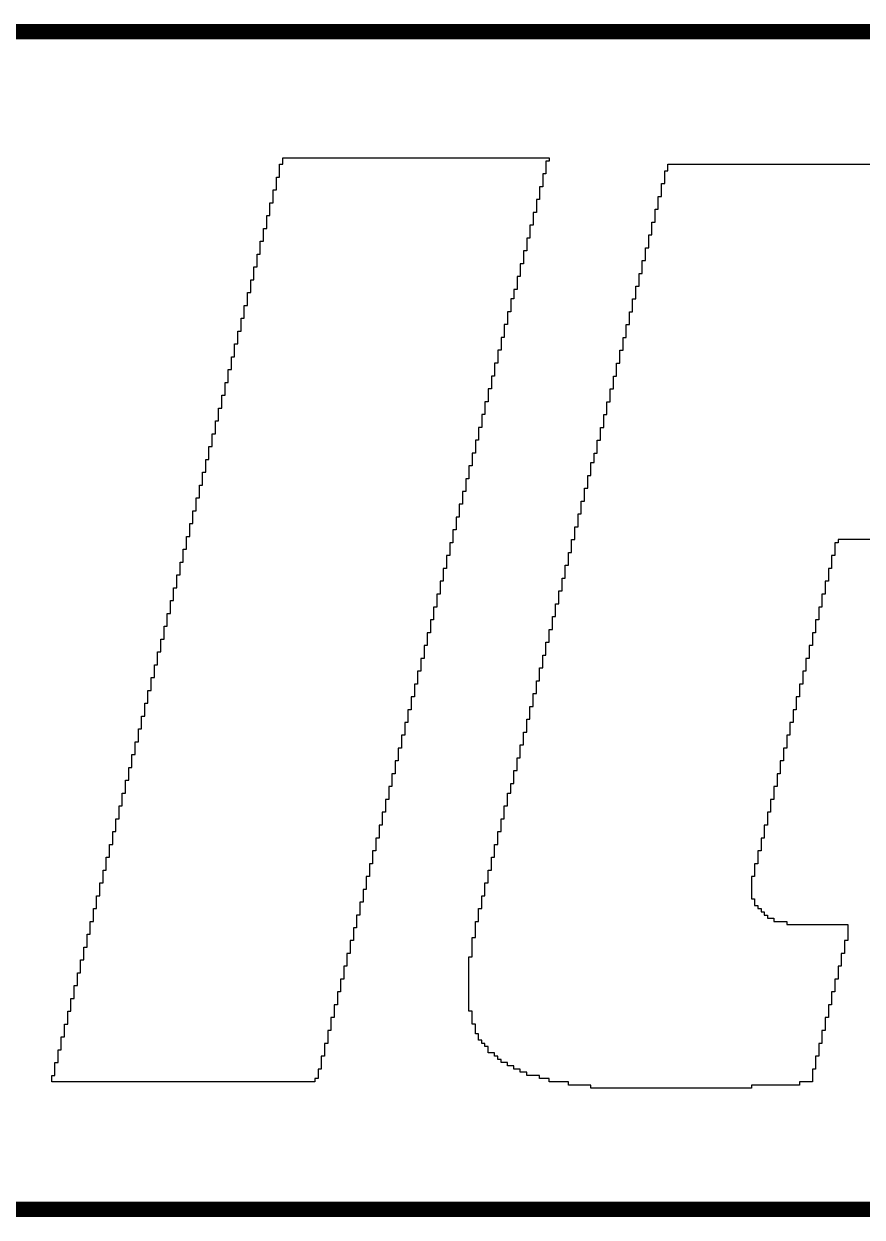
# Model space of a CAD drawing. Header units: inches. Extents: x -5.3 to 9.8, y -3.2 to 6.3.
# Drawn here: x 7.04 to 7.3103, y -1.8025 to -1.4175 of the extents above; entities that cross this region are included whole.
import ezdxf

# ---------------------------------------------------------------- set-up
doc = ezdxf.new("R2010")
doc.units = ezdxf.units.IN
doc.header["$MEASUREMENT"] = 0
doc.layers.add('21_TITLE_BLOCK', color=56, linetype='Continuous')

msp = doc.modelspace()

# ---------------------------------------------------------------- linework, layer by layer
at = {"layer": '21_TITLE_BLOCK'}
for p, q in [((7.12244, -1.46694), (7.12244, -1.4628)), ((7.12244, -1.4628), (7.12348, -1.4628)), ((7.12348, -1.4628), (7.12348, -1.46073)), ((7.12348, -1.46073), (7.2094, -1.46073)), ((7.2094, -1.46176), (7.20836, -1.46176)), ((7.20836, -1.46176), (7.20836, -1.4659)), ((7.2094, -1.46073), (7.2094, -1.46176)), ((7.2477, -1.46487), (7.2477, -1.4628)), ((7.2477, -1.4628), (7.33258, -1.4628)), ((7.20836, -1.4659), (7.20733, -1.4659)), ((7.20733, -1.4659), (7.20733, -1.47004)), ((7.24666, -1.46901), (7.24666, -1.46487)), ((7.24666, -1.46487), (7.2477, -1.46487)), ((7.12141, -1.47108), (7.12141, -1.46694)), ((7.12141, -1.46694), (7.12244, -1.46694)), ((7.20733, -1.47004), (7.20629, -1.47004)), ((7.20629, -1.47004), (7.20629, -1.47418)), ((7.24563, -1.47315), (7.24563, -1.46901)), ((7.24563, -1.46901), (7.24666, -1.46901)), ((7.12037, -1.47522), (7.12037, -1.47108)), ((7.12037, -1.47108), (7.12141, -1.47108)), ((7.20629, -1.47418), (7.20526, -1.47418)), ((7.20526, -1.47418), (7.20526, -1.47832)), ((7.24459, -1.47729), (7.24459, -1.47315)), ((7.24459, -1.47315), (7.24563, -1.47315)), ((7.11934, -1.47936), (7.11934, -1.47522)), ((7.11934, -1.47522), (7.12037, -1.47522)), ((7.20526, -1.47832), (7.20422, -1.47832)), ((7.20422, -1.47832), (7.20422, -1.48246)), ((7.24356, -1.48143), (7.24356, -1.47729)), ((7.24356, -1.47729), (7.24459, -1.47729)), ((7.1183, -1.4835), (7.1183, -1.47936)), ((7.1183, -1.47936), (7.11934, -1.47936)), ((7.24252, -1.48557), (7.24252, -1.48143)), ((7.24252, -1.48143), (7.24356, -1.48143)), ((7.11727, -1.48764), (7.11727, -1.4835)), ((7.11727, -1.4835), (7.1183, -1.4835)), ((7.20422, -1.48246), (7.20318, -1.48246)), ((7.20318, -1.48246), (7.20318, -1.4866)), ((7.24149, -1.48971), (7.24149, -1.48557)), ((7.24149, -1.48557), (7.24252, -1.48557)), ((7.11623, -1.49178), (7.11623, -1.48764)), ((7.11623, -1.48764), (7.11727, -1.48764)), ((7.20318, -1.4866), (7.20215, -1.4866)), ((7.20215, -1.4866), (7.20215, -1.49074)), ((7.24045, -1.49385), (7.24045, -1.48971)), ((7.24045, -1.48971), (7.24149, -1.48971)), ((7.1152, -1.49592), (7.1152, -1.49178)), ((7.1152, -1.49178), (7.11623, -1.49178)), ((7.20215, -1.49074), (7.20111, -1.49074)), ((7.20111, -1.49074), (7.20111, -1.49489)), ((7.11416, -1.50006), (7.11416, -1.49592)), ((7.11416, -1.49592), (7.1152, -1.49592)), ((7.20111, -1.49489), (7.20008, -1.49489)), ((7.20008, -1.49489), (7.20008, -1.49903)), ((7.23941, -1.49799), (7.23941, -1.49385)), ((7.23941, -1.49385), (7.24045, -1.49385)), ((7.11313, -1.5042), (7.11313, -1.50006)), ((7.11313, -1.50006), (7.11416, -1.50006)), ((7.20008, -1.49903), (7.19904, -1.49903)), ((7.19904, -1.49903), (7.19904, -1.50317)), ((7.23838, -1.50213), (7.23838, -1.49799)), ((7.23838, -1.49799), (7.23941, -1.49799)), ((7.11209, -1.50834), (7.11209, -1.5042)), ((7.11209, -1.5042), (7.11313, -1.5042)), ((7.19904, -1.50317), (7.19801, -1.50317)), ((7.19801, -1.50317), (7.19801, -1.50627)), ((7.23734, -1.50627), (7.23734, -1.50213)), ((7.23734, -1.50213), (7.23838, -1.50213)), ((7.11106, -1.51248), (7.11106, -1.50834)), ((7.11106, -1.50834), (7.11209, -1.50834)), ((7.19801, -1.50627), (7.19697, -1.50627)), ((7.19697, -1.50627), (7.19697, -1.51041)), ((7.23631, -1.51041), (7.23631, -1.50627)), ((7.23631, -1.50627), (7.23734, -1.50627)), ((7.11002, -1.51662), (7.11002, -1.51248)), ((7.11002, -1.51248), (7.11106, -1.51248)), ((7.19697, -1.51041), (7.19594, -1.51041)), ((7.19594, -1.51041), (7.19594, -1.51455)), ((7.23527, -1.51455), (7.23527, -1.51041)), ((7.23527, -1.51041), (7.23631, -1.51041)), ((7.10899, -1.52076), (7.10899, -1.51662)), ((7.10899, -1.51662), (7.11002, -1.51662)), ((7.19594, -1.51455), (7.1949, -1.51455)), ((7.1949, -1.51455), (7.1949, -1.51869)), ((7.23424, -1.51869), (7.23424, -1.51455)), ((7.23424, -1.51455), (7.23527, -1.51455)), ((7.1949, -1.51869), (7.19387, -1.51869)), ((7.19387, -1.51869), (7.19387, -1.52283)), ((7.2332, -1.52283), (7.2332, -1.51869)), ((7.2332, -1.51869), (7.23424, -1.51869)), ((7.10795, -1.5249), (7.10795, -1.52076)), ((7.10795, -1.52076), (7.10899, -1.52076)), ((7.19387, -1.52283), (7.19283, -1.52283)), ((7.19283, -1.52283), (7.19283, -1.52697)), ((7.23217, -1.52697), (7.23217, -1.52283)), ((7.23217, -1.52283), (7.2332, -1.52283)), ((7.10692, -1.52905), (7.10692, -1.5249)), ((7.10692, -1.5249), (7.10795, -1.5249)), ((7.19283, -1.52697), (7.1918, -1.52697)), ((7.1918, -1.52697), (7.1918, -1.53112)), ((7.23113, -1.53112), (7.23113, -1.52697)), ((7.23113, -1.52697), (7.23217, -1.52697)), ((7.10588, -1.53319), (7.10588, -1.52905)), ((7.10588, -1.52905), (7.10692, -1.52905)), ((7.1918, -1.53112), (7.19076, -1.53112)), ((7.19076, -1.53112), (7.19076, -1.53526)), ((7.2301, -1.53526), (7.2301, -1.53112)), ((7.2301, -1.53112), (7.23113, -1.53112)), ((7.10485, -1.53733), (7.10485, -1.53319)), ((7.10485, -1.53319), (7.10588, -1.53319)), ((7.19076, -1.53526), (7.18973, -1.53526)), ((7.18973, -1.53526), (7.18973, -1.5394)), ((7.22906, -1.5394), (7.22906, -1.53526)), ((7.22906, -1.53526), (7.2301, -1.53526)), ((7.10381, -1.54147), (7.10381, -1.53733)), ((7.10381, -1.53733), (7.10485, -1.53733)), ((7.18973, -1.5394), (7.18869, -1.5394)), ((7.18869, -1.5394), (7.18869, -1.54354)), ((7.22803, -1.54354), (7.22803, -1.5394)), ((7.22803, -1.5394), (7.22906, -1.5394)), ((7.10278, -1.54561), (7.10278, -1.54147)), ((7.10278, -1.54147), (7.10381, -1.54147)), ((7.18869, -1.54354), (7.18766, -1.54354)), ((7.18766, -1.54354), (7.18766, -1.54768)), ((7.22699, -1.54768), (7.22699, -1.54354)), ((7.22699, -1.54354), (7.22803, -1.54354)), ((7.10174, -1.54975), (7.10174, -1.54561)), ((7.10174, -1.54561), (7.10278, -1.54561)), ((7.18766, -1.54768), (7.18662, -1.54768)), ((7.18662, -1.54768), (7.18662, -1.55182)), ((7.22596, -1.55182), (7.22596, -1.54768)), ((7.22596, -1.54768), (7.22699, -1.54768)), ((7.10071, -1.55389), (7.10071, -1.54975)), ((7.10071, -1.54975), (7.10174, -1.54975)), ((7.09967, -1.55803), (7.09967, -1.55389)), ((7.09967, -1.55389), (7.10071, -1.55389)), ((7.18662, -1.55182), (7.18559, -1.55182)), ((7.18559, -1.55182), (7.18559, -1.55596)), ((7.22492, -1.55596), (7.22492, -1.55182)), ((7.22492, -1.55182), (7.22596, -1.55182)), ((7.09864, -1.56217), (7.09864, -1.55803)), ((7.09864, -1.55803), (7.09967, -1.55803)), ((7.18559, -1.55596), (7.18455, -1.55596)), ((7.18455, -1.55596), (7.18455, -1.5601)), ((7.22285, -1.56321), (7.22285, -1.55906)), ((7.22285, -1.55906), (7.22389, -1.55906)), ((7.22389, -1.55906), (7.22389, -1.55596)), ((7.22389, -1.55596), (7.22492, -1.55596)), ((7.0976, -1.56631), (7.0976, -1.56217)), ((7.0976, -1.56217), (7.09864, -1.56217)), ((7.18455, -1.5601), (7.18352, -1.5601)), ((7.18352, -1.5601), (7.18352, -1.56424)), ((7.09657, -1.57045), (7.09657, -1.56631)), ((7.09657, -1.56631), (7.0976, -1.56631)), ((7.18352, -1.56424), (7.18248, -1.56424)), ((7.18248, -1.56424), (7.18248, -1.56838)), ((7.22182, -1.56735), (7.22182, -1.56321)), ((7.22182, -1.56321), (7.22285, -1.56321)), ((7.09553, -1.57459), (7.09553, -1.57045)), ((7.09553, -1.57045), (7.09657, -1.57045)), ((7.18248, -1.56838), (7.18145, -1.56838)), ((7.18145, -1.56838), (7.18145, -1.57252)), ((7.22078, -1.57149), (7.22078, -1.56735)), ((7.22078, -1.56735), (7.22182, -1.56735)), ((7.0945, -1.57873), (7.0945, -1.57459)), ((7.0945, -1.57459), (7.09553, -1.57459)), ((7.18145, -1.57252), (7.18041, -1.57252)), ((7.18041, -1.57252), (7.18041, -1.57666)), ((7.21975, -1.57563), (7.21975, -1.57149)), ((7.21975, -1.57149), (7.22078, -1.57149)), ((7.18041, -1.57666), (7.17938, -1.57666)), ((7.17938, -1.57666), (7.17938, -1.5808)), ((7.21871, -1.57977), (7.21871, -1.57563)), ((7.21871, -1.57563), (7.21975, -1.57563)), ((7.09346, -1.58287), (7.09346, -1.57873)), ((7.09346, -1.57873), (7.0945, -1.57873)), ((7.17938, -1.5808), (7.17834, -1.5808)), ((7.17834, -1.5808), (7.17834, -1.58494)), ((7.21768, -1.58391), (7.21768, -1.57977)), ((7.21768, -1.57977), (7.21871, -1.57977)), ((7.09242, -1.58701), (7.09242, -1.58287)), ((7.09242, -1.58287), (7.09346, -1.58287)), ((7.17834, -1.58494), (7.17731, -1.58494)), ((7.17731, -1.58494), (7.17731, -1.58908)), ((7.21664, -1.58805), (7.21664, -1.58391)), ((7.21664, -1.58391), (7.21768, -1.58391)), ((7.30256, -1.58494), (7.30152, -1.58494)), ((7.30152, -1.58494), (7.30152, -1.58908)), ((7.33775, -1.58391), (7.30256, -1.58391)), ((7.30256, -1.58391), (7.30256, -1.58494)), ((7.09139, -1.59115), (7.09139, -1.58701)), ((7.09139, -1.58701), (7.09242, -1.58701)), ((7.17731, -1.58908), (7.17627, -1.58908)), ((7.17627, -1.58908), (7.17627, -1.59322)), ((7.21561, -1.59219), (7.21561, -1.58805)), ((7.21561, -1.58805), (7.21664, -1.58805)), ((7.30152, -1.58908), (7.30049, -1.58908)), ((7.30049, -1.58908), (7.30049, -1.59322)), ((7.09035, -1.59529), (7.09035, -1.59115)), ((7.09035, -1.59115), (7.09139, -1.59115)), ((7.17627, -1.59322), (7.17524, -1.59322)), ((7.17524, -1.59322), (7.17524, -1.59736)), ((7.21457, -1.59633), (7.21457, -1.59219)), ((7.21457, -1.59219), (7.21561, -1.59219)), ((7.30049, -1.59322), (7.29945, -1.59322)), ((7.29945, -1.59322), (7.29945, -1.59736)), ((7.08932, -1.59944), (7.08932, -1.59529)), ((7.08932, -1.59529), (7.09035, -1.59529)), ((7.17524, -1.59736), (7.1742, -1.59736)), ((7.1742, -1.59736), (7.1742, -1.60151)), ((7.21354, -1.60047), (7.21354, -1.59633)), ((7.21354, -1.59633), (7.21457, -1.59633)), ((7.29945, -1.59736), (7.29842, -1.59736)), ((7.29842, -1.59736), (7.29842, -1.60151)), ((7.08828, -1.60358), (7.08828, -1.59944)), ((7.08828, -1.59944), (7.08932, -1.59944)), ((7.1742, -1.60151), (7.17317, -1.60151)), ((7.17317, -1.60151), (7.17317, -1.60565)), ((7.2125, -1.60461), (7.2125, -1.60047)), ((7.2125, -1.60047), (7.21354, -1.60047)), ((7.29842, -1.60151), (7.29738, -1.60151)), ((7.29738, -1.60151), (7.29738, -1.60565)), ((7.08725, -1.60772), (7.08725, -1.60358)), ((7.08725, -1.60358), (7.08828, -1.60358)), ((7.21147, -1.60875), (7.21147, -1.60461)), ((7.21147, -1.60461), (7.2125, -1.60461)), ((7.08621, -1.61186), (7.08621, -1.60772)), ((7.08621, -1.60772), (7.08725, -1.60772)), ((7.17317, -1.60565), (7.17213, -1.60565)), ((7.17213, -1.60565), (7.17213, -1.60979)), ((7.21043, -1.61289), (7.21043, -1.60875)), ((7.21043, -1.60875), (7.21147, -1.60875)), ((7.29738, -1.60565), (7.29635, -1.60565)), ((7.29635, -1.60565), (7.29635, -1.60979)), ((7.08518, -1.616), (7.08518, -1.61186)), ((7.08518, -1.61186), (7.08621, -1.61186)), ((7.17213, -1.60979), (7.1711, -1.60979)), ((7.1711, -1.60979), (7.1711, -1.61393)), ((7.2094, -1.61703), (7.2094, -1.61289)), ((7.2094, -1.61289), (7.21043, -1.61289)), ((7.29635, -1.60979), (7.29531, -1.60979)), ((7.29531, -1.60979), (7.29531, -1.61393)), ((7.08414, -1.62014), (7.08414, -1.616)), ((7.08414, -1.616), (7.08518, -1.616)), ((7.1711, -1.61393), (7.17006, -1.61393)), ((7.17006, -1.61393), (7.17006, -1.61807)), ((7.29531, -1.61393), (7.29428, -1.61393)), ((7.29428, -1.61393), (7.29428, -1.61807)), ((7.08311, -1.62428), (7.08311, -1.62014)), ((7.08311, -1.62014), (7.08414, -1.62014)), ((7.17006, -1.61807), (7.16903, -1.61807)), ((7.16903, -1.61807), (7.16903, -1.62221)), ((7.20836, -1.62117), (7.20836, -1.61703)), ((7.20836, -1.61703), (7.2094, -1.61703)), ((7.29428, -1.61807), (7.29324, -1.61807)), ((7.29324, -1.61807), (7.29324, -1.62221)), ((7.08207, -1.62842), (7.08207, -1.62428)), ((7.08207, -1.62428), (7.08311, -1.62428)), ((7.16903, -1.62221), (7.16799, -1.62221)), ((7.16799, -1.62221), (7.16799, -1.62635)), ((7.20733, -1.62531), (7.20733, -1.62117)), ((7.20733, -1.62117), (7.20836, -1.62117)), ((7.29324, -1.62221), (7.29221, -1.62221)), ((7.29221, -1.62221), (7.29221, -1.62635)), ((7.08104, -1.63256), (7.08104, -1.62842)), ((7.08104, -1.62842), (7.08207, -1.62842)), ((7.16799, -1.62635), (7.16695, -1.62635)), ((7.16695, -1.62635), (7.16695, -1.63049)), ((7.20629, -1.62945), (7.20629, -1.62531)), ((7.20629, -1.62531), (7.20733, -1.62531)), ((7.29221, -1.62635), (7.29117, -1.62635)), ((7.29117, -1.62635), (7.29117, -1.63049)), ((7.16695, -1.63049), (7.16592, -1.63049)), ((7.16592, -1.63049), (7.16592, -1.63463)), ((7.20526, -1.63359), (7.20526, -1.62945)), ((7.20526, -1.62945), (7.20629, -1.62945)), ((7.29117, -1.63049), (7.29014, -1.63049)), ((7.29014, -1.63049), (7.29014, -1.63463)), ((7.08, -1.6367), (7.08, -1.63256)), ((7.08, -1.63256), (7.08104, -1.63256)), ((7.16592, -1.63463), (7.16488, -1.63463)), ((7.16488, -1.63463), (7.16488, -1.63877)), ((7.20422, -1.63774), (7.20422, -1.63359)), ((7.20422, -1.63359), (7.20526, -1.63359)), ((7.29014, -1.63463), (7.2891, -1.63463)), ((7.2891, -1.63463), (7.2891, -1.63877)), ((7.07897, -1.64084), (7.07897, -1.6367)), ((7.07897, -1.6367), (7.08, -1.6367)), ((7.16488, -1.63877), (7.16385, -1.63877)), ((7.16385, -1.63877), (7.16385, -1.64291)), ((7.20318, -1.64188), (7.20318, -1.63774)), ((7.20318, -1.63774), (7.20422, -1.63774)), ((7.2891, -1.63877), (7.28807, -1.63877)), ((7.28807, -1.63877), (7.28807, -1.64291)), ((7.07793, -1.64498), (7.07793, -1.64084)), ((7.07793, -1.64084), (7.07897, -1.64084)), ((7.16385, -1.64291), (7.16281, -1.64291)), ((7.16281, -1.64291), (7.16281, -1.64705)), ((7.20215, -1.64602), (7.20215, -1.64188)), ((7.20215, -1.64188), (7.20318, -1.64188)), ((7.28807, -1.64291), (7.28703, -1.64291)), ((7.28703, -1.64291), (7.28703, -1.64705)), ((7.0769, -1.64912), (7.0769, -1.64498)), ((7.0769, -1.64498), (7.07793, -1.64498)), ((7.16281, -1.64705), (7.16178, -1.64705)), ((7.16178, -1.64705), (7.16178, -1.65119)), ((7.20111, -1.65016), (7.20111, -1.64602)), ((7.20111, -1.64602), (7.20215, -1.64602)), ((7.28703, -1.64705), (7.286, -1.64705)), ((7.286, -1.64705), (7.286, -1.65119)), ((7.07586, -1.65326), (7.07586, -1.64912)), ((7.07586, -1.64912), (7.0769, -1.64912)), ((7.16178, -1.65119), (7.16074, -1.65119)), ((7.16074, -1.65119), (7.16074, -1.65533)), ((7.20008, -1.6543), (7.20008, -1.65016)), ((7.20008, -1.65016), (7.20111, -1.65016)), ((7.286, -1.65119), (7.28496, -1.65119)), ((7.28496, -1.65119), (7.28496, -1.65533)), ((7.07483, -1.6574), (7.07483, -1.65326)), ((7.07483, -1.65326), (7.07586, -1.65326)), ((7.16074, -1.65533), (7.15971, -1.65533)), ((7.15971, -1.65533), (7.15971, -1.65947)), ((7.19904, -1.65844), (7.19904, -1.6543)), ((7.19904, -1.6543), (7.20008, -1.6543)), ((7.28496, -1.65533), (7.28393, -1.65533)), ((7.28393, -1.65533), (7.28393, -1.65947)), ((7.07379, -1.66154), (7.07379, -1.6574)), ((7.07379, -1.6574), (7.07483, -1.6574)), ((7.19801, -1.66258), (7.19801, -1.65844)), ((7.19801, -1.65844), (7.19904, -1.65844)), ((7.07276, -1.66568), (7.07276, -1.66154)), ((7.07276, -1.66154), (7.07379, -1.66154)), ((7.15971, -1.65947), (7.15867, -1.65947)), ((7.15867, -1.65947), (7.15867, -1.66361)), ((7.19697, -1.66568), (7.19697, -1.66258)), ((7.19697, -1.66258), (7.19801, -1.66258)), ((7.28393, -1.65947), (7.28289, -1.65947)), ((7.28289, -1.65947), (7.28289, -1.66361)), ((7.07172, -1.66982), (7.07172, -1.66568)), ((7.07172, -1.66568), (7.07276, -1.66568)), ((7.15867, -1.66361), (7.15764, -1.66361)), ((7.15764, -1.66361), (7.15764, -1.66775)), ((7.19594, -1.66982), (7.19594, -1.66568)), ((7.19594, -1.66568), (7.19697, -1.66568)), ((7.28289, -1.66361), (7.28186, -1.66361)), ((7.28186, -1.66361), (7.28186, -1.66775)), ((7.07069, -1.67397), (7.07069, -1.66982)), ((7.07069, -1.66982), (7.07172, -1.66982)), ((7.15764, -1.66775), (7.1566, -1.66775)), ((7.1566, -1.66775), (7.1566, -1.67189)), ((7.1949, -1.67397), (7.1949, -1.66982)), ((7.1949, -1.66982), (7.19594, -1.66982)), ((7.28186, -1.66775), (7.28082, -1.66775)), ((7.28082, -1.66775), (7.28082, -1.67189)), ((7.06965, -1.67811), (7.06965, -1.67397)), ((7.06965, -1.67397), (7.07069, -1.67397)), ((7.1566, -1.67189), (7.15557, -1.67189)), ((7.15557, -1.67189), (7.15557, -1.67604)), ((7.19387, -1.67811), (7.19387, -1.67397)), ((7.19387, -1.67397), (7.1949, -1.67397)), ((7.28082, -1.67189), (7.27979, -1.67189)), ((7.27979, -1.67189), (7.27979, -1.67604)), ((7.06862, -1.68225), (7.06862, -1.67811)), ((7.06862, -1.67811), (7.06965, -1.67811)), ((7.15557, -1.67604), (7.15453, -1.67604)), ((7.15453, -1.67604), (7.15453, -1.68018)), ((7.19283, -1.68225), (7.19283, -1.67811)), ((7.19283, -1.67811), (7.19387, -1.67811)), ((7.27979, -1.67604), (7.27875, -1.67604)), ((7.27875, -1.67604), (7.27875, -1.68018)), ((7.06758, -1.68639), (7.06758, -1.68225)), ((7.06758, -1.68225), (7.06862, -1.68225)), ((7.15453, -1.68018), (7.1535, -1.68018)), ((7.1535, -1.68018), (7.1535, -1.68432)), ((7.1918, -1.68639), (7.1918, -1.68225)), ((7.1918, -1.68225), (7.19283, -1.68225)), ((7.27875, -1.68018), (7.27772, -1.68018)), ((7.27772, -1.68018), (7.27772, -1.68432)), ((7.1535, -1.68432), (7.15246, -1.68432)), ((7.15246, -1.68432), (7.15246, -1.68846)), ((7.27772, -1.68432), (7.27668, -1.68432)), ((7.27668, -1.68432), (7.27668, -1.68846)), ((7.06655, -1.69053), (7.06655, -1.68639)), ((7.06655, -1.68639), (7.06758, -1.68639)), ((7.15246, -1.68846), (7.15143, -1.68846)), ((7.15143, -1.68846), (7.15143, -1.6926)), ((7.19076, -1.69053), (7.19076, -1.68639)), ((7.19076, -1.68639), (7.1918, -1.68639)), ((7.27668, -1.68846), (7.27564, -1.68846)), ((7.27564, -1.68846), (7.27564, -1.6926)), ((7.06551, -1.69467), (7.06551, -1.69053)), ((7.06551, -1.69053), (7.06655, -1.69053)), ((7.15143, -1.6926), (7.15039, -1.6926)), ((7.15039, -1.6926), (7.15039, -1.69674)), ((7.18973, -1.69467), (7.18973, -1.69053)), ((7.18973, -1.69053), (7.19076, -1.69053)), ((7.27564, -1.6926), (7.27461, -1.6926)), ((7.27461, -1.6926), (7.27461, -1.69984)), ((7.06448, -1.69881), (7.06448, -1.69467)), ((7.06448, -1.69467), (7.06551, -1.69467)), ((7.15039, -1.69674), (7.14936, -1.69674)), ((7.14936, -1.69674), (7.14936, -1.70088)), ((7.18869, -1.69881), (7.18869, -1.69467)), ((7.18869, -1.69467), (7.18973, -1.69467)), ((7.06344, -1.70295), (7.06344, -1.69881)), ((7.06344, -1.69881), (7.06448, -1.69881)), ((7.14936, -1.70088), (7.14832, -1.70088)), ((7.14832, -1.70088), (7.14832, -1.70502)), ((7.18766, -1.70295), (7.18766, -1.69881)), ((7.18766, -1.69881), (7.18869, -1.69881)), ((7.27461, -1.69984), (7.27564, -1.69984)), ((7.27564, -1.69984), (7.27564, -1.70191)), ((7.06241, -1.70709), (7.06241, -1.70295)), ((7.06241, -1.70295), (7.06344, -1.70295)), ((7.14832, -1.70502), (7.14729, -1.70502)), ((7.14729, -1.70502), (7.14729, -1.70916)), ((7.18662, -1.70709), (7.18662, -1.70295)), ((7.18662, -1.70295), (7.18766, -1.70295)), ((7.27564, -1.70191), (7.27668, -1.70191)), ((7.27668, -1.70191), (7.27668, -1.70295)), ((7.27668, -1.70295), (7.27772, -1.70295)), ((7.27772, -1.70295), (7.27772, -1.70398)), ((7.27772, -1.70398), (7.27875, -1.70398)), ((7.27875, -1.70398), (7.27875, -1.70502)), ((7.27875, -1.70502), (7.27979, -1.70502)), ((7.27979, -1.70502), (7.27979, -1.70605)), ((7.06137, -1.71123), (7.06137, -1.70709)), ((7.06137, -1.70709), (7.06241, -1.70709)), ((7.14729, -1.70916), (7.14625, -1.70916)), ((7.14625, -1.70916), (7.14625, -1.7133)), ((7.18559, -1.71227), (7.18559, -1.70709)), ((7.18559, -1.70709), (7.18662, -1.70709)), ((7.27979, -1.70605), (7.28186, -1.70605)), ((7.28186, -1.70605), (7.28186, -1.70709)), ((7.28186, -1.70709), (7.286, -1.70709)), ((7.286, -1.70709), (7.286, -1.70812)), ((7.286, -1.70812), (7.30566, -1.70812)), ((7.30566, -1.70812), (7.30566, -1.7133)), ((7.06034, -1.71537), (7.06034, -1.71123)), ((7.06034, -1.71123), (7.06137, -1.71123)), ((7.18455, -1.71848), (7.18455, -1.71227)), ((7.18455, -1.71227), (7.18559, -1.71227)), ((7.0593, -1.71951), (7.0593, -1.71537)), ((7.0593, -1.71537), (7.06034, -1.71537)), ((7.14625, -1.7133), (7.14522, -1.7133)), ((7.14522, -1.7133), (7.14522, -1.71744)), ((7.30566, -1.7133), (7.30463, -1.7133)), ((7.30463, -1.7133), (7.30463, -1.71744)), ((7.05826, -1.72365), (7.05826, -1.71951)), ((7.05826, -1.71951), (7.0593, -1.71951)), ((7.14522, -1.71744), (7.14418, -1.71744)), ((7.14418, -1.71744), (7.14418, -1.72158)), ((7.18352, -1.73607), (7.18352, -1.71848)), ((7.18352, -1.71848), (7.18455, -1.71848)), ((7.30463, -1.71744), (7.30359, -1.71744)), ((7.30359, -1.71744), (7.30359, -1.72158)), ((7.05723, -1.72779), (7.05723, -1.72365)), ((7.05723, -1.72365), (7.05826, -1.72365)), ((7.14418, -1.72158), (7.14315, -1.72158)), ((7.14315, -1.72158), (7.14315, -1.72572)), ((7.30359, -1.72158), (7.30256, -1.72158)), ((7.30256, -1.72158), (7.30256, -1.72572)), ((7.05619, -1.73193), (7.05619, -1.72779)), ((7.05619, -1.72779), (7.05723, -1.72779)), ((7.14315, -1.72572), (7.14211, -1.72572)), ((7.14211, -1.72572), (7.14211, -1.72986)), ((7.30256, -1.72572), (7.30152, -1.72572)), ((7.30152, -1.72572), (7.30152, -1.72986)), ((7.05516, -1.73607), (7.05516, -1.73193)), ((7.05516, -1.73193), (7.05619, -1.73193)), ((7.14211, -1.72986), (7.14108, -1.72986)), ((7.14108, -1.72986), (7.14108, -1.734)), ((7.30152, -1.72986), (7.30049, -1.72986)), ((7.30049, -1.72986), (7.30049, -1.734)), ((7.05412, -1.74021), (7.05412, -1.73607)), ((7.05412, -1.73607), (7.05516, -1.73607)), ((7.14108, -1.734), (7.14004, -1.734)), ((7.14004, -1.734), (7.14004, -1.73814)), ((7.18455, -1.73607), (7.18352, -1.73607)), ((7.18455, -1.74021), (7.18455, -1.73607)), ((7.30049, -1.734), (7.29945, -1.734)), ((7.29945, -1.734), (7.29945, -1.73814)), ((7.14004, -1.73814), (7.13901, -1.73814)), ((7.13901, -1.73814), (7.13901, -1.74228)), ((7.29945, -1.73814), (7.29842, -1.73814)), ((7.29842, -1.73814), (7.29842, -1.74228)), ((7.05309, -1.74436), (7.05309, -1.74021)), ((7.05309, -1.74021), (7.05412, -1.74021)), ((7.13901, -1.74228), (7.13797, -1.74228)), ((7.13797, -1.74228), (7.13797, -1.74643)), ((7.18559, -1.74021), (7.18455, -1.74021)), ((7.18559, -1.74332), (7.18559, -1.74021)), ((7.18662, -1.74332), (7.18559, -1.74332)), ((7.18662, -1.74539), (7.18662, -1.74332)), ((7.29842, -1.74228), (7.29738, -1.74228)), ((7.29738, -1.74228), (7.29738, -1.74643)), ((7.05205, -1.7485), (7.05205, -1.74436)), ((7.05205, -1.74436), (7.05309, -1.74436)), ((7.13797, -1.74643), (7.13694, -1.74643)), ((7.13694, -1.74643), (7.13694, -1.75057)), ((7.18766, -1.74539), (7.18662, -1.74539)), ((7.18766, -1.74643), (7.18766, -1.74539)), ((7.18869, -1.74643), (7.18766, -1.74643)), ((7.18869, -1.74746), (7.18869, -1.74643)), ((7.18973, -1.74746), (7.18869, -1.74746)), ((7.18973, -1.74953), (7.18973, -1.74746)), ((7.29738, -1.74643), (7.29635, -1.74643)), ((7.29635, -1.74643), (7.29635, -1.75057)), ((7.05102, -1.75264), (7.05102, -1.7485)), ((7.05102, -1.7485), (7.05205, -1.7485)), ((7.13694, -1.75057), (7.1359, -1.75057)), ((7.1359, -1.75057), (7.1359, -1.75471)), ((7.1918, -1.74953), (7.18973, -1.74953)), ((7.1918, -1.75057), (7.1918, -1.74953)), ((7.19283, -1.75057), (7.1918, -1.75057)), ((7.19283, -1.7516), (7.19283, -1.75057)), ((7.19387, -1.7516), (7.19283, -1.7516)), ((7.19387, -1.75264), (7.19387, -1.7516)), ((7.29635, -1.75057), (7.29531, -1.75057)), ((7.29531, -1.75057), (7.29531, -1.75471)), ((7.04998, -1.75678), (7.04998, -1.75264)), ((7.04998, -1.75264), (7.05102, -1.75264)), ((7.1359, -1.75471), (7.13487, -1.75471)), ((7.13487, -1.75471), (7.13487, -1.75781)), ((7.19594, -1.75264), (7.19387, -1.75264)), ((7.19594, -1.75367), (7.19594, -1.75264)), ((7.19801, -1.75367), (7.19594, -1.75367)), ((7.19801, -1.75471), (7.19801, -1.75367)), ((7.20008, -1.75471), (7.19801, -1.75471)), ((7.20008, -1.75574), (7.20008, -1.75471)), ((7.29531, -1.75471), (7.29428, -1.75471)), ((7.29428, -1.75471), (7.29428, -1.75885)), ((7.04895, -1.75885), (7.04895, -1.75678)), ((7.04895, -1.75678), (7.04998, -1.75678)), ((7.13383, -1.75885), (7.04895, -1.75885)), ((7.13487, -1.75781), (7.13383, -1.75781)), ((7.13383, -1.75781), (7.13383, -1.75885)), ((7.20215, -1.75574), (7.20008, -1.75574)), ((7.20215, -1.75678), (7.20215, -1.75574)), ((7.20629, -1.75678), (7.20215, -1.75678)), ((7.20629, -1.75781), (7.20629, -1.75678)), ((7.2094, -1.75781), (7.20629, -1.75781)), ((7.2094, -1.75885), (7.2094, -1.75781)), ((7.21561, -1.75885), (7.2094, -1.75885)), ((7.21561, -1.75988), (7.21561, -1.75885)), ((7.29428, -1.75885), (7.29014, -1.75885)), ((7.29014, -1.75885), (7.29014, -1.75988)), ((7.22285, -1.75988), (7.21561, -1.75988)), ((7.22285, -1.76092), (7.22285, -1.75988)), ((7.27461, -1.76092), (7.22285, -1.76092)), ((7.29014, -1.75988), (7.27461, -1.75988)), ((7.27461, -1.75988), (7.27461, -1.76092))]:
    msp.add_line(p, q, dxfattribs=at)
at = {"layer": '21_TITLE_BLOCK', "const_width": 0.005}
for points in [[(6.445, -1.42), (9.55, -1.42)], [(6.445, -1.8), (9.55, -1.8)]]:
    msp.add_lwpolyline(points, dxfattribs=at)

doc.saveas('drawing.dxf')
